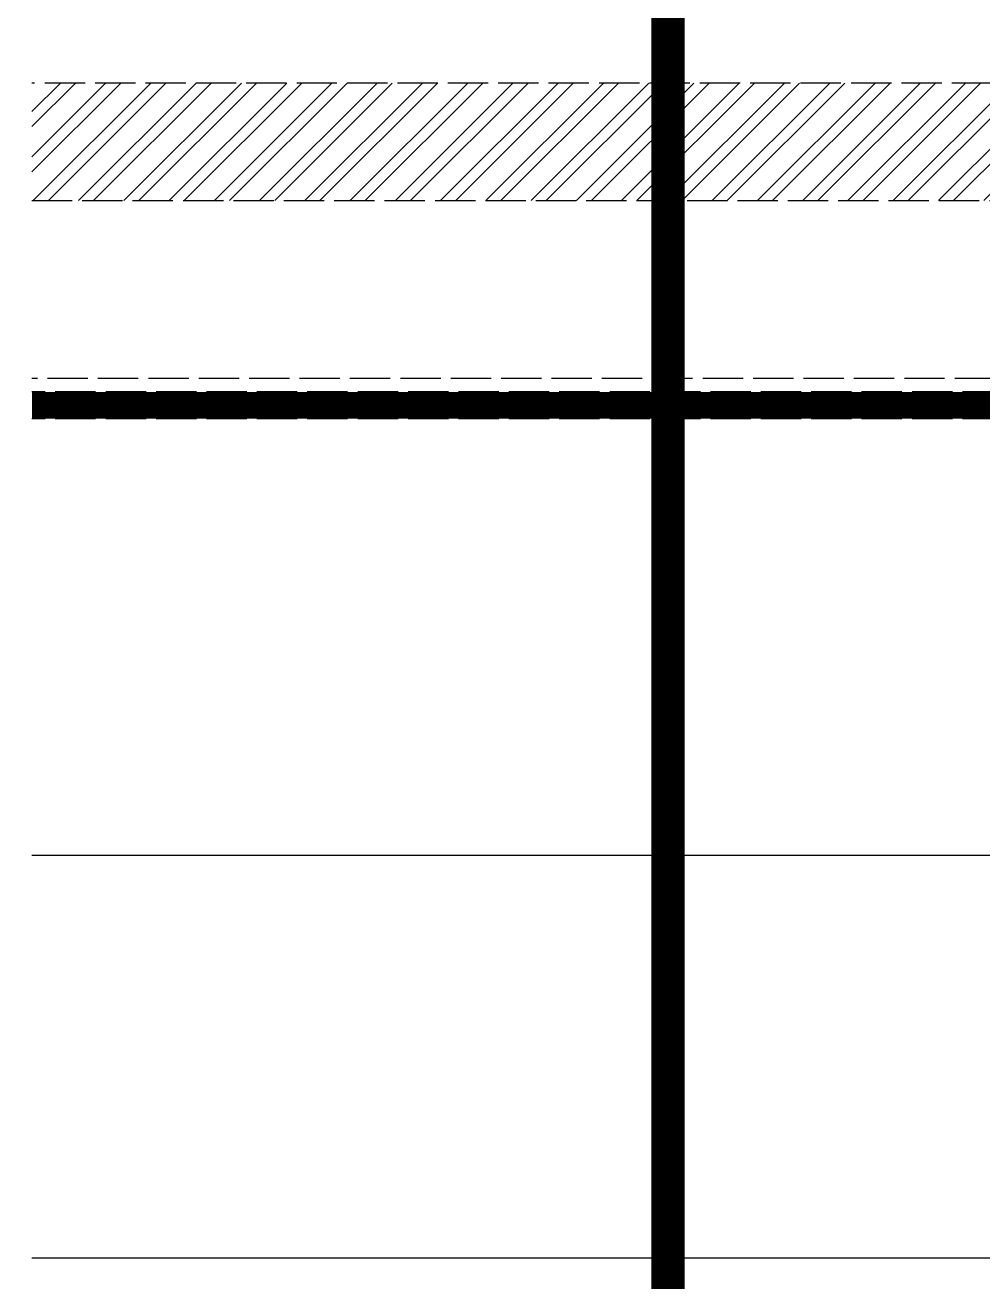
# Model space of a CAD drawing. Header units: millimetres. Extents: x 0 to 119933, y -45162 to 41221.
# Drawn here: x 3397.8 to 3682.8, y 2494 to 2868.2 of the extents above; entities that cross this region are included whole.
import ezdxf

# ---------------------------------------------------------------- set-up
doc = ezdxf.new("R2010")
doc.units = ezdxf.units.MM
doc.linetypes.add('ACAD_ISO02W100', pattern=[15, 12, -3])
doc.linetypes.add('CENTER', pattern=[2, 1.25, -0.25, 0.25, -0.25])
doc.layers.get('DEFPOINTS').update_dxf_attribs({"color": 166})
doc.layers.add('F_CONC', color=7, linetype='Continuous')
doc.layers.add('F_DASH', color=8, linetype='ACAD_ISO02W100')

msp = doc.modelspace()

# ---------------------------------------------------------------- hatches: boundary and pattern name
at = {"layer": 'F_DASH'}
h = msp.add_hatch(dxfattribs=at)
h.set_pattern_fill('ANSI32', color=256)
h.set_pattern_definition([(45, (6061.912, 2850.996), (-6.735192, 6.735192), []), (45, (6066.402, 2850.996), (-6.735192, 6.735192), [])])
h.paths.add_polyline_path([(3399.76, 2851), (3399.76, 2816), (3880.58, 2816), (3880.58, 2851)])

# ---------------------------------------------------------------- linework, layer by layer
at = {"layer": 'DEFPOINTS', "color": 2, "linetype": 'CENTER', "ltscale": 100, "const_width": 10}
msp.add_lwpolyline([(3689.1, 3099.08), (4474.67, 3099.08, -0.414214), (4574.67, 2999.08), (4574.67, 1788.91, -0.414214), (4474.67, 1688.91), (3689.1, 1688.91, -0.414214), (3589.1, 1788.91), (3589.1, 2999.08, -0.414214)], format="xyb", close=True, dxfattribs=at)
at = {"layer": 'F_CONC', "color": 5, "elevation": 0.03}
for points in [[(3399.76, 2621), (3952.63, 2621), (3952.63, 2751), (4202.63, 2751), (4202.63, 2621), (4912.97, 2621)], [(4912.97, 2501), (4181.44, 2501), (4181.44, 2501), (4181.44, 2501), (4181.44, 2501), (4181.44, 2501), (3399.76, 2501)]]:
    msp.add_lwpolyline(points, dxfattribs=at)
at = {"layer": 'F_DASH'}
msp.add_line((3958.74, 2751, 0.03), (3399.76, 2751, 0.27), dxfattribs=at)
at = {"layer": 'F_DASH', "elevation": 0.03}
for points in [[(3399.76, 2816), (3880.58, 2816), (3880.58, 2851), (3399.76, 2851)], [(3881.44, 2763), (3399.76, 2763)], [(3958.74, 2759), (3399.76, 2759)]]:
    msp.add_lwpolyline(points, dxfattribs=at)
at = {"layer": 'F_DASH', "ltscale": 100, "const_width": 4, "elevation": 0.03}
for points in [[(3958.74, 2757), (3399.76, 2757)], [(3958.74, 2753), (3399.76, 2753)]]:
    msp.add_lwpolyline(points, dxfattribs=at)

doc.saveas('drawing.dxf')
